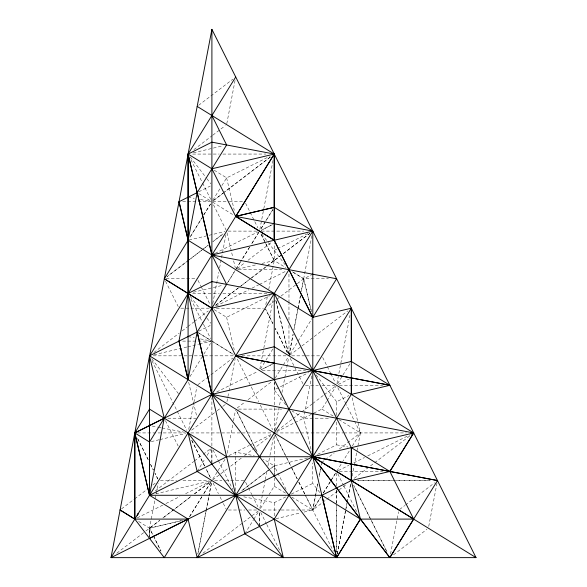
<?xml version="1.0" encoding="UTF-8"?>
<svg xmlns="http://www.w3.org/2000/svg" width="587" height="587" viewBox="0 0 587 587"><rect width="100%" height="100%" fill="white"/><g stroke="black" fill="none" stroke-linecap="round" stroke-linejoin="round"><path stroke-width="0.44" stroke-dasharray="2.94 2.2" d="M145.899 530.978L159.693 520.449L149.524 528.183L149.531 536.672L149.531 528.197L158.116 483.255M211.878 445.841L211.885 397.993M235.695 490.703L235.695 452.195L254.222 455.732M259.513 526.466L259.52 511.842L259.52 526.466M268.758 289.34L274.246 260.569L274.21 242.791M274.239 474.325L274.239 465.843L263.394 459.137M274.246 431.115L274.246 405.837M274.246 404.935L274.246 382.372M288.98 353.998L288.951 324.67M288.98 320.084L288.951 303.582M288.98 302.672L288.958 273.329M319.739 492.486L312.783 483.38L312.783 462.96M336.593 552.096L336.6 505.37L336.615 552.125M336.571 486.117L336.6 472.381M317.552 454.36L336.608 444.829L336.608 420.864M226.787 123.718L235.204 79.678M188.75 429.332L193.732 403.262M193.901 402.366L196.821 387.082M212.765 303.684L218.753 272.339M219.604 267.841L226.12 233.802M259.858 229.326L263.629 209.618M263.798 208.715L273.043 160.317M206.066 511.035L197.848 554.055L211.54 482.36L208.972 495.802M206.235 510.14L208.803 496.697M226.949 401.677L228.842 391.793M229.011 390.891L235.196 358.532M227.294 453.142L232.79 424.386M233.472 420.791L235.534 410.005M265.838 304.616L267.371 296.523M259.872 368.768L263.636 349.052M263.805 348.15L272.882 300.654M259.865 508.217L265.17 480.43M265.339 479.535L267.224 469.673M267.907 466.093L269.793 456.231M269.961 455.336L273.557 436.515M274.767 430.227L281.1 397.069M281.951 392.586L288.628 357.63M288.943 355.839L293.06 334.333M297.851 309.239L293.911 329.85L297.888 309.246M298.027 308.344L300.419 295.797M311.917 235.622L301.278 291.313L303.699 278.781L312.798 274.217M289.002 355.854L293.104 334.341M298.064 308.351L300.456 295.804M311.763 375.951L303.692 418.193L311.55 451.484M321.874 462.358L321.36 465.058L321.881 462.358L324.787 460.142M336.953 383.487L349.962 315.373M337.276 554.011L345.486 511.013M345.662 510.118L347.027 502.956M347.203 502.054L350.791 483.248L347.555 500.285M352.178 476.057L360.411 432.935L351.745 396.13M337.283 554.047L345.846 509.245M346.014 508.349L347.387 501.181M390.531 554.033L398.602 511.791M428.737 526.392L436.97 483.255M190.027 237.185L201.943 217.894L189.821 237.522M203.821 214.827L210.506 204.019M203.762 214.937L210.491 204.041M212.868 200.174L219.986 188.647M221.886 185.573L226.633 177.89L269.404 156.48M272.83 209.625L265.691 221.138L272.816 209.61M189.99 376.568L201.891 357.3M203.799 354.218L210.469 343.424M197.159 471.464L205.23 458.403M207.13 455.329L211.408 448.417M260.474 369.025L272.823 349.045M203.696 493.806L211.393 481.347L203.784 493.667M212.839 479.029L217.586 471.346M218.063 470.576L225.657 458.286M275.2 378.123L288.496 356.61M289.956 354.313L312.071 318.47M244.794 533.825L253.342 520.001M253.819 519.231L259.043 510.778M260.467 508.467L268.545 495.406M269.015 494.636L274.239 486.19L274.239 478.06M313.818 413.138L321.889 409.102L326.636 401.42M327.113 400.65L336.131 386.048M337.562 383.744L349.911 363.764M323.32 492.985L349.918 449.958M352.31 446.025L360.411 432.935L346.293 404.663M323.254 493.036L330.408 481.479M330.877 480.709L336.124 472.234M270.607 156.824L224.234 192.294L270.644 156.832M188.222 260.496L167.2 276.565L208.532 244.977M188.948 259.938L208.517 244.977M223.009 233.897L212.861 241.653L223.031 233.905M198.633 105.308L232.812 79.201M193.893 149.612L212.076 135.722M212.802 135.171L225.166 125.728M237.141 268.575L245.139 262.462M248.044 260.246L272.023 241.925M153.889 352.479L179.262 333.093M182.153 330.907L187.238 327.003M187.957 326.475L193.769 322.021M194.48 321.485L208.268 310.941M238.704 287.659L214.776 305.93L238.718 287.725M239.43 287.109L249.578 279.361L239.445 287.168M266.256 266.623L250.304 278.803L309.885 233.362M266.975 266.072L309.855 233.318M268.787 305.431L303.677 278.774L328.382 278.766M197.892 384.72L206.617 378.057M207.343 377.5L210.256 375.276M210.982 374.726L232.797 358.055M191.7 430.146L216.427 411.26M217.153 410.702L222.246 406.813M222.972 406.263L225.885 404.039M289.707 355.282L347.702 310.971M237.163 407.994L245.161 401.882M248.074 399.659L272.067 381.323M121.538 508.885L133.902 499.442M134.628 498.884L146.999 489.441M152.803 484.994L155.724 482.778M155.328 490.849L193.754 461.492M194.48 460.942L202.456 454.844M203.183 454.294L211.159 448.197M190.848 496.609L162.577 518.211L190.878 496.639M194.473 493.836L211.878 480.548M116.813 553.196L145.15 531.521M194.502 493.872L211.907 480.584M212.604 480.012L227.837 468.382M230.735 466.166L241.617 457.86M244.515 455.637L270.622 435.701M277.152 430.704L292.377 419.074M293.104 418.516L301.08 412.426M301.806 411.869L311.954 404.113M312.68 403.562L323.562 395.256M324.281 394.699L335.889 385.835M202.963 553.211L258.794 510.565M325.514 459.592L334.238 452.922M339.323 449.033L360.403 432.92M345.494 485.001L312.79 509.986L305.394 495.223M354.218 478.332L410.049 435.701M399.674 509.435L404.766 505.546M405.492 504.996L434.578 482.778M393.481 554.854L426.932 529.305M198.802 191.78L210.256 186.057M215.128 253.327L257.906 231.924M268.237 242.519L274.232 250.363L276.668 249.189M277.512 248.727L308.63 233.208M215.994 306.165L248.793 289.765M252.072 288.129L258.632 284.842M259.454 284.438L286.515 270.908M198.788 331.193L210.241 325.477M214.204 309.642L226.597 317.303L270.196 295.525M216.728 391.955L257.913 371.366M285.7 404.817L274.246 389.827L308.689 372.606M338.251 384.463L349.698 378.74M276.675 431.709L312.79 413.652M336.608 415.457L336.608 401.735L348.876 395.601M228.871 455.607L249.218 445.445M250.025 445.041L271.825 434.138M137.255 517.859L162.687 505.165M165.96 503.507L179.901 496.558M185.639 493.667L210.234 481.391M291.35 494.093L312.783 483.38M338.251 470.649L348.876 465.293M353.814 462.857L364.49 457.53M367.748 455.886L409.579 434.996M243.766 496.829L274.239 502.648L285.693 496.925M193.328 152.818L223.111 145.781M188.999 240.039L224.902 231.549M237.442 269.22L255.837 264.876M261.963 263.431L274.232 260.533L285.876 267.76M193.328 292.231L223.104 285.216M153.992 354.783L186.952 346.998M187.847 346.792L198.538 344.268M199.426 344.055L211.004 341.318M151.27 441.607L159.158 439.744M160.031 439.538L185.433 433.544M155.775 493.814L210.99 480.775M307.529 457.985L274.239 465.843L270.607 468.624L274.239 465.843L286.507 490.38M275.993 518.688L300.522 512.906M304.015 512.077L312.783 510.008L291.966 497.145M192.675 154.08L219.245 154.051M222.928 154.073L265.999 154.051M182.682 201.715L211.019 201.701M212.832 201.708L228.372 201.708M229.29 201.701L244.83 201.701M256.776 231.117L226.611 231.102L212.751 203.337M261.325 231.102L303.75 231.117M238.395 269.682L281.701 269.675M166.128 278.781L197.217 278.766M192.661 293.471L219.237 293.485M222.906 293.485L266.902 293.5M180.811 308.175L189.953 308.175M190.863 308.175L210.065 308.175M216.405 308.219L263.343 308.204M182.638 341.113L210.982 341.113M153.185 355.832L233.875 355.832M242.027 355.839L286.265 355.839M291.717 355.839L305.431 355.839M306.348 355.839L320.979 355.839M262.235 370.558L305.563 370.558M305.519 385.285L318.323 385.285M321.984 385.285L334.781 385.285M339.323 385.277L382.643 385.277M238.417 409.102L281.745 409.102M167.904 418.201L196.241 418.201M328.382 418.201L303.692 418.201L292.069 411.01M137.519 432.927L185.353 432.92M190.812 432.927L272.419 432.927M275.164 432.942L299.92 432.92M300.823 432.935L325.587 432.92M326.489 432.927L343.006 432.92M343.901 432.927L406.468 432.92M339.323 471.464L382.643 471.449M357.747 480.533L430.154 480.555L357.747 480.555M160.427 480.548L176.68 480.555M182.99 480.548L209.17 480.562M214.622 480.562L221.937 480.562M225.599 480.562L243.884 480.562M228.431 510.008L244.889 510.008M248.543 510.008L257.693 510.008M263.13 510.008L280.278 510.008M281.188 510.008L298.335 510.008M301.945 510.008L312.776 510.008M188.119 197.166L194.297 198.34M200.446 199.536L210.168 201.363M188.075 336.564L194.253 337.745M200.424 338.919L211.012 340.944M336.608 444.829L347.871 446.978M152.209 426.074L157.587 427.101M158.483 427.27L161.176 427.784M162.071 427.96L183.577 432.069M214.211 170.223L226.633 177.89M198.744 193.593L211.812 201.649M212.582 202.126L233.435 214.996M197.173 332.015L210.344 340.152M211.034 340.592L233.391 354.409M321.889 409.102L333.453 416.249M338.846 419.58L360.433 432.92M274.239 486.19L285.803 493.329M138.671 521.483L149.524 528.19L152.811 534.742L149.531 528.205L182.814 520.331L149.546 528.197L149.531 536.672M198.7 332.961L211.79 341.062M212.56 341.539L233.362 354.409M261.699 233.956L267.694 241.8M274.21 250.414L285.649 265.397M190.291 156.956L206.353 177.986M206.903 178.712L210.784 183.79M316.114 374.91L336.608 401.735M190.291 296.376L206.338 317.406M206.895 318.132L210.77 323.21M151.747 358.745L178.411 393.65M322.711 357.476L330.481 373.016M330.885 373.831L334.979 382.012M337.818 387.706L345.89 403.849M190.944 159.73L202.222 182.352M202.647 183.137L210.704 199.294M287.351 352.604L275.237 328.39L287.329 352.611M290.198 358.29L302.877 383.649M337.818 473.892L343.468 485.2M343.872 485.999L357.586 513.456M237.346 359.112L250.876 386.18M251.287 387.002L258.669 401.765M260.305 405.037L272.61 429.64M274.65 433.749L290.638 465.726L274.672 433.734M298.842 482.125L304.991 494.423M305.401 495.245L333.372 551.186M190.9 299.121L203.014 323.349M203.418 324.156L210.689 338.692M165.541 281.239L178.221 306.583M245.615 482.198L248.074 487.107M248.477 487.922L251.75 494.467M252.161 495.289L257.884 506.735M260.731 512.429L266.381 523.736M266.784 524.543L280.505 551.993M213.096 450.068L217.938 459.753M218.342 460.56L232.87 489.631M151.982 360.756L186.835 430.469M206.235 469.262L210.674 478.148L206.228 469.255M213.103 483.02L218.423 493.652M220.059 496.925L222.921 502.648M223.331 503.463L226.193 509.193M165.468 420.659L178.147 446.01M150.551 464.412L153.376 470.07L150.565 464.405M153.214 535.564L160.977 551.098L153.222 535.557M245.63 203.315L257.884 227.844M298.842 482.103L304.983 494.408M198.002 280.373L200.864 286.104M201.275 286.918L210.263 304.91M188.676 382.284L196.74 416.447M226.611 177.876L234.257 210.285M227.03 232.856L232.812 257.377M233.641 260.877L235.292 267.885M226.597 317.303L234.228 349.713M274.246 382.196L274.246 389.827M274.239 435.635L274.239 457.302M274.239 458.205L274.246 476.02M274.239 502.648L274.239 516.362M211.878 449.473L211.878 464.104L211.878 449.473M336.6 489.793L336.6 504.453L336.608 489.8M317.75 483.923L312.768 509.986L320.869 496.888L312.79 509.986L317.758 483.923M320.671 468.653L319.13 476.739L320.678 468.653M235.211 270.402L227.118 283.499L235.233 270.409M240.457 261.927L235.453 270.013L240.472 261.927M249.512 247.281L240.751 261.45L249.519 247.288M259.043 231.872L251.339 244.331L259.043 231.872M265.221 221.908L260.467 229.583L265.214 221.901M201.877 496.756L189.021 517.565L201.899 496.771M223.515 192.844L212.641 201.158L223.515 192.844M269.881 469.174L241.514 490.842L269.873 469.174M272.603 224.586L261.156 230.302L272.603 224.594M272.61 364.013L261.164 369.744L272.61 364.021M303.692 278.766L292.055 271.576L303.677 278.774L311.565 312.057L303.699 278.766M274.239 260.533L260.745 233.553L274.232 260.533M272.816 323.547L265.551 309.011L272.801 323.547M386.98 551.89L353.77 485.478L386.98 551.89M297.198 478.845L291.049 466.548L297.198 478.831M257.099 451.902L236.51 410.724L257.099 451.902M204.621 466.034L191.296 439.384L204.614 466.027M148.129 459.57L137.233 437.77L148.144 459.562M157.815 478.948L154.99 473.291L157.83 478.941M288.54 354.056L275.714 299.722L288.555 354.049"/><path stroke-width="0.88" d="M149.531 538.367L188.067 519.091L149.538 495.281L149.524 355.839L197.173 332.015L226.604 284.387L211.9 254.949L188.075 154.058L211.907 29.35L476.02 557.628L110.994 557.643L149.524 355.839L476.013 557.635M351.334 480.526L389.863 471.449L413.674 432.949L211.892 394.391L197.173 332.015L188.082 379.657L178.976 341.113L188.075 293.471L211.885 281.577L274.239 293.507L274.246 379.657L312.79 456.737L389.849 557.628L413.644 519.099L360.403 519.106L351.29 480.584L321.889 495.289L360.411 519.106L336.615 557.621L211.885 394.391L211.907 29.35M235.717 76.985L188.082 154.051L211.885 168.785L274.254 154.058L149.619 355.861L188.119 154.08L211.892 142.149L274.254 154.058L274.232 240.215L288.914 269.675L274.21 240.252L274.239 154.043L197.181 106.416M312.79 413.644L312.79 456.737L336.586 557.65L197.159 471.464L188.067 432.92L283.338 557.65L274.239 519.106L351.334 394.383L351.334 308.204L197.159 557.643L188.075 519.099L164.25 557.643L134.812 519.099L120.093 509.993L134.812 519.099L188.067 519.099M312.798 456.693L437.491 480.555L389.849 557.628L312.798 456.759L312.798 231.139L274.239 207.306L235.717 216.39L274.232 154.051M351.334 377.918L351.334 394.376L389.871 385.277L351.334 361.46L211.892 394.391L134.797 432.927L134.812 519.099L134.805 432.935L149.524 409.102L226.597 456.737L312.783 456.745L437.491 480.555M351.334 361.46L351.334 308.204M226.611 144.96L197.173 192.602L188.119 240.266L312.79 317.31L351.327 308.204M149.524 355.839L164.243 418.193L149.524 495.281L321.881 495.289M164.345 278.788L188.126 240.244L179.028 201.715L197.195 192.624M188.06 379.657L149.524 442.018L149.524 495.281L226.604 456.745M274.254 207.321L235.717 216.39L312.776 231.117L110.994 557.635L312.79 456.745L413.674 432.949L274.246 346.741L235.71 355.839L211.878 308.204L164.301 278.781M312.805 317.31L336.615 278.766L211.885 254.993L214.321 253.731M312.445 456.525L413.659 519.077L389.863 471.442L413.674 432.927L410.937 432.935M360.418 519.106L336.6 557.628L321.896 495.296M412.191 434.042L413.674 432.927L411.186 434.167M164.243 418.201L134.797 432.92L149.524 495.281L134.812 432.927L149.516 442.018L149.516 425.56M211.885 394.376L213.499 393.569M197.159 557.643L274.239 519.106M211.885 254.993L312.724 231.161M274.246 379.657L235.703 355.839L389.871 385.277L312.79 370.558M235.71 355.839L274.246 363.199M389.863 471.471L351.334 447.646L274.246 293.485L211.878 308.204L164.316 278.774M283.338 557.65L244.794 533.825L188.075 293.471L188.082 154.102L211.944 254.985M315.872 458.594L318.176 460.017M328.162 466.195L330.466 467.619M211.9 115.514L226.619 144.96M211.885 168.785L235.703 216.42M179.02 201.708L188.119 240.252M178.984 341.113L188.082 379.657L188.119 154.08M351.327 464.06L351.327 480.518L351.334 447.654L351.334 464.104M138.143 513.698L137.197 515.239L138.136 513.691M274.246 240.23L235.717 216.405L274.232 240.215M312.79 317.303L288.98 269.675L312.783 317.31"/></g></svg>
